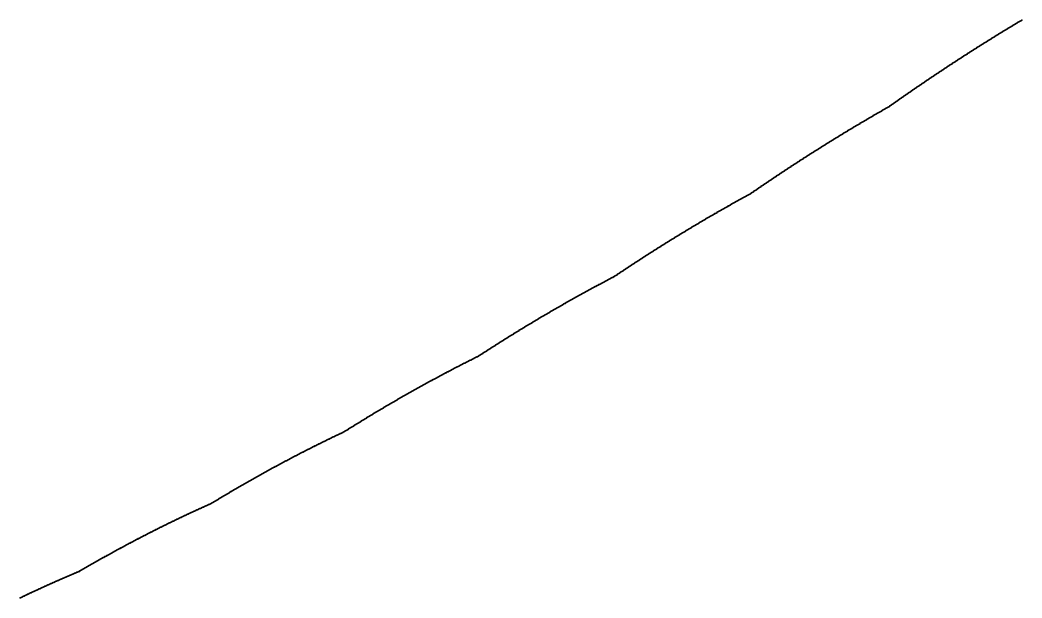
# Model space of a CAD drawing. Header units: metres. Extents: x 0 to 360, y 49 to 117.
# Drawn here: x 270 to 281.24, y 68.32 to 74.8 of the extents above; entities that cross this region are included whole.
import ezdxf

# ---------------------------------------------------------------- set-up
doc = ezdxf.new("R2010")
doc.units = ezdxf.units.M

msp = doc.modelspace()

# ---------------------------------------------------------------- linework, layer by layer
for p in [(281.161, 74.756), (281.168, 74.761), (281.175, 74.765), (281.182, 74.769), (281.189, 74.773), (281.196, 74.777), (281.204, 74.782), (281.211, 74.786), (281.218, 74.79), (281.225, 74.794), (281.232, 74.798), (281.239, 74.802), (280.979, 74.646), (280.986, 74.65), (280.993, 74.654), (281, 74.658), (281.007, 74.663), (281.014, 74.667), (281.021, 74.671), (281.028, 74.676), (281.035, 74.68), (281.042, 74.684), (281.049, 74.688), (281.056, 74.693), (281.063, 74.697), (281.07, 74.701), (281.077, 74.705), (281.084, 74.71), (281.091, 74.714), (281.098, 74.718), (281.105, 74.722), (281.112, 74.727), (281.119, 74.731), (281.126, 74.735), (281.133, 74.739), (281.14, 74.744), (281.147, 74.748), (281.154, 74.752), (280.797, 74.532), (280.804, 74.537), (280.811, 74.541), (280.818, 74.545), (280.825, 74.55), (280.832, 74.554), (280.839, 74.559), (280.846, 74.563), (280.853, 74.567), (280.86, 74.572), (280.867, 74.576), (280.874, 74.581), (280.881, 74.585), (280.888, 74.589), (280.895, 74.594), (280.902, 74.598), (280.909, 74.602), (280.916, 74.607), (280.923, 74.611), (280.93, 74.615), (280.937, 74.62), (280.944, 74.624), (280.951, 74.628), (280.958, 74.633), (280.965, 74.637), (280.972, 74.641), (280.622, 74.421), (280.629, 74.426), (280.636, 74.43), (280.643, 74.435), (280.65, 74.439), (280.657, 74.444), (280.664, 74.448), (280.671, 74.453), (280.678, 74.457), (280.685, 74.461), (280.692, 74.466), (280.699, 74.47), (280.706, 74.475), (280.713, 74.479), (280.72, 74.484), (280.727, 74.488), (280.734, 74.493), (280.741, 74.497), (280.748, 74.501), (280.755, 74.506), (280.762, 74.51), (280.769, 74.515), (280.776, 74.519), (280.783, 74.524), (280.79, 74.528), (280.447, 74.308), (280.454, 74.312), (280.461, 74.317), (280.468, 74.322), (280.475, 74.326), (280.482, 74.331), (280.489, 74.335), (280.496, 74.34), (280.503, 74.344), (280.51, 74.349), (280.517, 74.353), (280.524, 74.358), (280.531, 74.363), (280.538, 74.367), (280.545, 74.372), (280.552, 74.376), (280.559, 74.381), (280.566, 74.385), (280.573, 74.39), (280.58, 74.394), (280.587, 74.399), (280.594, 74.403), (280.601, 74.408), (280.608, 74.412), (280.615, 74.417), (280.28, 74.197), (280.287, 74.202), (280.294, 74.206), (280.301, 74.211), (280.308, 74.216), (280.315, 74.22), (280.322, 74.225), (280.329, 74.23), (280.336, 74.234), (280.343, 74.239), (280.35, 74.243), (280.357, 74.248), (280.364, 74.253), (280.37, 74.257), (280.377, 74.262), (280.384, 74.267), (280.391, 74.271), (280.398, 74.276), (280.405, 74.28), (280.412, 74.285), (280.419, 74.29), (280.426, 74.294), (280.433, 74.299), (280.44, 74.303), (280.113, 74.084), (280.12, 74.089), (280.127, 74.094), (280.133, 74.099), (280.14, 74.103), (280.147, 74.108), (280.154, 74.113), (280.161, 74.117), (280.168, 74.122), (280.175, 74.127), (280.182, 74.132), (280.189, 74.136), (280.196, 74.141), (280.203, 74.146), (280.21, 74.15), (280.217, 74.155), (280.224, 74.16), (280.231, 74.164), (280.238, 74.169), (280.245, 74.174), (280.252, 74.178), (280.259, 74.183), (280.266, 74.188), (280.273, 74.192), (279.946, 73.97), (279.953, 73.974), (279.959, 73.979), (279.966, 73.984), (279.973, 73.989), (279.98, 73.994), (279.987, 73.998), (279.994, 74.003), (280.001, 74.008), (280.008, 74.013), (280.015, 74.018), (280.022, 74.022), (280.029, 74.027), (280.036, 74.032), (280.043, 74.037), (280.05, 74.042), (280.057, 74.046), (280.064, 74.051), (280.071, 74.056), (280.078, 74.061), (280.085, 74.065), (280.092, 74.07), (280.099, 74.075), (280.106, 74.08), (279.786, 73.858), (279.793, 73.863), (279.8, 73.868), (279.807, 73.873), (279.813, 73.877), (279.82, 73.882), (279.827, 73.887), (279.834, 73.892), (279.841, 73.897), (279.848, 73.902), (279.855, 73.907), (279.862, 73.911), (279.869, 73.916), (279.876, 73.921), (279.883, 73.926), (279.89, 73.931), (279.897, 73.936), (279.904, 73.941), (279.911, 73.945), (279.918, 73.95), (279.925, 73.955), (279.932, 73.96), (279.939, 73.965), (279.598, 73.745), (279.605, 73.749), (279.612, 73.753), (279.619, 73.757), (279.626, 73.761), (279.633, 73.765), (279.64, 73.769), (279.647, 73.773), (279.654, 73.777), (279.661, 73.781), (279.668, 73.785), (279.675, 73.789), (279.682, 73.793), (279.688, 73.797), (279.695, 73.801), (279.702, 73.805), (279.709, 73.809), (279.716, 73.813), (279.723, 73.817), (279.73, 73.82), (279.737, 73.824), (279.744, 73.828), (279.751, 73.833), (279.758, 73.838), (279.765, 73.843), (279.772, 73.848), (279.779, 73.853), (279.411, 73.635), (279.418, 73.639), (279.425, 73.643), (279.432, 73.648), (279.439, 73.652), (279.446, 73.656), (279.453, 73.66), (279.46, 73.664), (279.467, 73.668), (279.473, 73.672), (279.48, 73.676), (279.487, 73.68), (279.494, 73.684), (279.501, 73.688), (279.508, 73.692), (279.515, 73.696), (279.522, 73.701), (279.529, 73.705), (279.536, 73.709), (279.543, 73.713), (279.55, 73.717), (279.557, 73.721), (279.564, 73.725), (279.571, 73.729), (279.577, 73.733), (279.584, 73.737), (279.591, 73.741), (279.224, 73.523), (279.231, 73.527), (279.238, 73.531), (279.245, 73.535), (279.252, 73.54), (279.259, 73.544), (279.266, 73.548), (279.273, 73.552), (279.28, 73.556), (279.286, 73.561), (279.293, 73.565), (279.3, 73.569), (279.307, 73.573), (279.314, 73.577), (279.321, 73.581), (279.328, 73.586), (279.335, 73.59), (279.342, 73.594), (279.349, 73.598), (279.356, 73.602), (279.363, 73.606), (279.37, 73.61), (279.376, 73.615), (279.383, 73.619), (279.39, 73.623), (279.397, 73.627), (279.404, 73.631), (279.038, 73.408), (279.045, 73.412), (279.051, 73.416), (279.058, 73.421), (279.065, 73.425), (279.072, 73.429), (279.079, 73.434), (279.086, 73.438), (279.093, 73.442), (279.1, 73.446), (279.107, 73.451), (279.114, 73.455), (279.121, 73.459), (279.127, 73.464), (279.134, 73.468), (279.141, 73.472), (279.148, 73.476), (279.155, 73.481), (279.162, 73.485), (279.169, 73.489), (279.176, 73.493), (279.183, 73.497), (279.19, 73.502), (279.197, 73.506), (279.203, 73.51), (279.21, 73.514), (279.217, 73.519), (278.865, 73.299), (278.872, 73.303), (278.879, 73.308), (278.886, 73.312), (278.893, 73.317), (278.9, 73.321), (278.906, 73.325), (278.913, 73.33), (278.92, 73.334), (278.927, 73.338), (278.934, 73.343), (278.941, 73.347), (278.948, 73.351), (278.955, 73.356), (278.962, 73.36), (278.969, 73.365), (278.975, 73.369), (278.982, 73.373), (278.989, 73.378), (278.996, 73.382), (279.003, 73.386), (279.01, 73.391), (279.017, 73.395), (279.024, 73.399), (279.031, 73.403), (278.686, 73.183), (278.693, 73.188), (278.7, 73.192), (278.706, 73.197), (278.713, 73.201), (278.72, 73.206), (278.727, 73.21), (278.734, 73.215), (278.741, 73.219), (278.748, 73.224), (278.755, 73.228), (278.762, 73.233), (278.768, 73.237), (278.775, 73.241), (278.782, 73.246), (278.789, 73.25), (278.796, 73.255), (278.803, 73.259), (278.81, 73.264), (278.817, 73.268), (278.824, 73.273), (278.831, 73.277), (278.837, 73.281), (278.844, 73.286), (278.851, 73.29), (278.858, 73.295), (278.514, 73.07), (278.521, 73.075), (278.527, 73.079), (278.534, 73.084), (278.541, 73.088), (278.548, 73.093), (278.555, 73.097), (278.562, 73.102), (278.569, 73.107), (278.576, 73.111), (278.582, 73.116), (278.589, 73.12), (278.596, 73.125), (278.603, 73.129), (278.61, 73.134), (278.617, 73.138), (278.624, 73.143), (278.631, 73.147), (278.638, 73.152), (278.644, 73.156), (278.651, 73.161), (278.658, 73.165), (278.665, 73.17), (278.672, 73.174), (278.679, 73.179), (278.349, 72.959), (278.355, 72.964), (278.362, 72.969), (278.369, 72.973), (278.376, 72.978), (278.383, 72.982), (278.39, 72.987), (278.397, 72.992), (278.404, 72.996), (278.41, 73.001), (278.417, 73.006), (278.424, 73.01), (278.431, 73.015), (278.438, 73.02), (278.445, 73.024), (278.452, 73.029), (278.459, 73.033), (278.465, 73.038), (278.472, 73.043), (278.479, 73.047), (278.486, 73.052), (278.493, 73.056), (278.5, 73.061), (278.507, 73.065), (278.184, 72.848), (278.191, 72.852), (278.197, 72.856), (278.204, 72.861), (278.211, 72.865), (278.218, 72.87), (278.225, 72.875), (278.232, 72.88), (278.239, 72.884), (278.246, 72.889), (278.252, 72.894), (278.259, 72.898), (278.266, 72.903), (278.273, 72.908), (278.28, 72.912), (278.287, 72.917), (278.294, 72.922), (278.3, 72.927), (278.307, 72.931), (278.314, 72.936), (278.321, 72.941), (278.328, 72.945), (278.335, 72.95), (278.342, 72.955), (277.978, 72.734), (277.985, 72.738), (277.992, 72.742), (277.999, 72.745), (278.005, 72.749), (278.012, 72.753), (278.019, 72.757), (278.026, 72.761), (278.033, 72.765), (278.04, 72.768), (278.047, 72.772), (278.053, 72.776), (278.06, 72.78), (278.067, 72.784), (278.074, 72.787), (278.081, 72.791), (278.088, 72.795), (278.095, 72.799), (278.101, 72.803), (278.108, 72.806), (278.115, 72.81), (278.122, 72.814), (278.129, 72.818), (278.136, 72.822), (278.143, 72.825), (278.149, 72.829), (278.156, 72.833), (278.163, 72.837), (278.17, 72.84), (278.177, 72.844), (277.779, 72.621), (277.786, 72.625), (277.793, 72.629), (277.8, 72.632), (277.807, 72.636), (277.814, 72.64), (277.82, 72.644), (277.827, 72.648), (277.834, 72.652), (277.841, 72.656), (277.848, 72.66), (277.855, 72.664), (277.862, 72.668), (277.868, 72.672), (277.875, 72.676), (277.882, 72.68), (277.889, 72.684), (277.896, 72.687), (277.903, 72.691), (277.909, 72.695), (277.916, 72.699), (277.923, 72.703), (277.93, 72.707), (277.937, 72.711), (277.944, 72.715), (277.951, 72.718), (277.957, 72.722), (277.964, 72.726), (277.971, 72.73), (277.588, 72.508), (277.595, 72.512), (277.602, 72.516), (277.608, 72.52), (277.615, 72.524), (277.622, 72.528), (277.629, 72.533), (277.636, 72.537), (277.643, 72.541), (277.649, 72.545), (277.656, 72.549), (277.663, 72.553), (277.67, 72.557), (277.677, 72.561), (277.684, 72.565), (277.69, 72.569), (277.697, 72.573), (277.704, 72.577), (277.711, 72.581), (277.718, 72.585), (277.725, 72.589), (277.731, 72.593), (277.738, 72.597), (277.745, 72.601), (277.752, 72.605), (277.759, 72.609), (277.766, 72.613), (277.773, 72.617), (277.403, 72.397), (277.41, 72.401), (277.417, 72.405), (277.424, 72.41), (277.431, 72.414), (277.438, 72.418), (277.444, 72.422), (277.451, 72.426), (277.458, 72.43), (277.465, 72.434), (277.472, 72.439), (277.479, 72.443), (277.485, 72.447), (277.492, 72.451), (277.499, 72.455), (277.506, 72.459), (277.513, 72.463), (277.52, 72.467), (277.526, 72.471), (277.533, 72.476), (277.54, 72.48), (277.547, 72.484), (277.554, 72.488), (277.561, 72.492), (277.567, 72.496), (277.574, 72.5), (277.581, 72.504), (277.219, 72.283), (277.226, 72.287), (277.233, 72.292), (277.24, 72.296), (277.247, 72.3), (277.253, 72.305), (277.26, 72.309), (277.267, 72.313), (277.274, 72.317), (277.281, 72.321), (277.287, 72.326), (277.294, 72.33), (277.301, 72.334), (277.308, 72.338), (277.315, 72.343), (277.322, 72.347), (277.328, 72.351), (277.335, 72.355), (277.342, 72.359), (277.349, 72.364), (277.356, 72.368), (277.362, 72.372), (277.369, 72.376), (277.376, 72.38), (277.383, 72.385), (277.39, 72.389), (277.397, 72.393), (277.042, 72.171), (277.049, 72.176), (277.056, 72.18), (277.063, 72.184), (277.069, 72.189), (277.076, 72.193), (277.083, 72.197), (277.09, 72.202), (277.097, 72.206), (277.103, 72.21), (277.11, 72.215), (277.117, 72.219), (277.124, 72.223), (277.131, 72.227), (277.137, 72.232), (277.144, 72.236), (277.151, 72.24), (277.158, 72.245), (277.165, 72.249), (277.172, 72.253), (277.178, 72.258), (277.185, 72.262), (277.192, 72.266), (277.199, 72.27), (277.206, 72.275), (277.212, 72.279), (276.872, 72.061), (276.879, 72.066), (276.886, 72.07), (276.892, 72.074), (276.899, 72.079), (276.906, 72.083), (276.913, 72.088), (276.92, 72.092), (276.926, 72.097), (276.933, 72.101), (276.94, 72.105), (276.947, 72.11), (276.954, 72.114), (276.96, 72.119), (276.967, 72.123), (276.974, 72.127), (276.981, 72.132), (276.988, 72.136), (276.994, 72.141), (277.001, 72.145), (277.008, 72.149), (277.015, 72.154), (277.022, 72.158), (277.028, 72.162), (277.035, 72.167), (276.702, 71.949), (276.709, 71.953), (276.716, 71.958), (276.722, 71.962), (276.729, 71.967), (276.736, 71.971), (276.743, 71.976), (276.75, 71.98), (276.756, 71.985), (276.763, 71.989), (276.77, 71.994), (276.777, 71.998), (276.784, 72.003), (276.79, 72.007), (276.797, 72.012), (276.804, 72.016), (276.811, 72.021), (276.818, 72.025), (276.824, 72.03), (276.831, 72.034), (276.838, 72.039), (276.845, 72.043), (276.852, 72.048), (276.858, 72.052), (276.865, 72.057), (276.498, 71.835), (276.505, 71.839), (276.512, 71.843), (276.519, 71.846), (276.526, 71.85), (276.532, 71.853), (276.539, 71.857), (276.546, 71.861), (276.553, 71.864), (276.56, 71.868), (276.566, 71.871), (276.573, 71.875), (276.58, 71.878), (276.587, 71.882), (276.593, 71.886), (276.6, 71.889), (276.607, 71.893), (276.614, 71.896), (276.621, 71.9), (276.627, 71.903), (276.634, 71.907), (276.641, 71.911), (276.648, 71.914), (276.655, 71.918), (276.661, 71.921), (276.668, 71.926), (276.675, 71.931), (276.682, 71.935), (276.689, 71.94), (276.695, 71.944), (276.288, 71.721), (276.295, 71.725), (276.302, 71.729), (276.309, 71.732), (276.315, 71.736), (276.322, 71.74), (276.329, 71.743), (276.336, 71.747), (276.343, 71.751), (276.349, 71.755), (276.356, 71.758), (276.363, 71.762), (276.37, 71.766), (276.376, 71.769), (276.383, 71.773), (276.39, 71.777), (276.397, 71.781), (276.404, 71.784), (276.41, 71.788), (276.417, 71.792), (276.424, 71.795), (276.431, 71.799), (276.437, 71.803), (276.444, 71.806), (276.451, 71.81), (276.458, 71.813), (276.465, 71.817), (276.471, 71.821), (276.478, 71.824), (276.485, 71.828), (276.492, 71.832), (276.092, 71.611), (276.099, 71.615), (276.106, 71.619), (276.112, 71.622), (276.119, 71.626), (276.126, 71.63), (276.133, 71.634), (276.139, 71.638), (276.146, 71.642), (276.153, 71.645), (276.16, 71.649), (276.167, 71.653), (276.173, 71.657), (276.18, 71.661), (276.187, 71.665), (276.194, 71.668), (276.2, 71.672), (276.207, 71.676), (276.214, 71.68), (276.221, 71.683), (276.227, 71.687), (276.234, 71.691), (276.241, 71.695), (276.248, 71.699), (276.255, 71.702), (276.261, 71.706), (276.268, 71.71), (276.275, 71.714), (276.282, 71.717), (275.896, 71.498), (275.903, 71.502), (275.91, 71.505), (275.916, 71.509), (275.923, 71.513), (275.93, 71.517), (275.937, 71.521), (275.943, 71.525), (275.95, 71.529), (275.957, 71.533), (275.964, 71.537), (275.97, 71.541), (275.977, 71.545), (275.984, 71.549), (275.991, 71.553), (275.997, 71.557), (276.004, 71.561), (276.011, 71.564), (276.018, 71.568), (276.024, 71.572), (276.031, 71.576), (276.038, 71.58), (276.045, 71.584), (276.052, 71.588), (276.058, 71.592), (276.065, 71.595), (276.072, 71.599), (276.079, 71.603), (276.085, 71.607), (275.707, 71.385), (275.714, 71.389), (275.721, 71.393), (275.727, 71.397), (275.734, 71.401), (275.741, 71.405), (275.748, 71.409), (275.754, 71.413), (275.761, 71.418), (275.768, 71.422), (275.775, 71.426), (275.781, 71.43), (275.788, 71.434), (275.795, 71.438), (275.802, 71.442), (275.808, 71.446), (275.815, 71.45), (275.822, 71.454), (275.829, 71.458), (275.835, 71.462), (275.842, 71.466), (275.849, 71.47), (275.856, 71.474), (275.862, 71.478), (275.869, 71.482), (275.876, 71.486), (275.883, 71.49), (275.889, 71.494), (275.525, 71.274), (275.532, 71.278), (275.539, 71.282), (275.545, 71.286), (275.552, 71.291), (275.559, 71.295), (275.565, 71.299), (275.572, 71.303), (275.579, 71.307), (275.586, 71.311), (275.592, 71.315), (275.599, 71.32), (275.606, 71.324), (275.613, 71.328), (275.619, 71.332), (275.626, 71.336), (275.633, 71.34), (275.64, 71.344), (275.646, 71.348), (275.653, 71.352), (275.66, 71.357), (275.667, 71.361), (275.673, 71.365), (275.68, 71.369), (275.687, 71.373), (275.694, 71.377), (275.7, 71.381), (275.343, 71.16), (275.35, 71.164), (275.357, 71.169), (275.363, 71.173), (275.37, 71.177), (275.377, 71.181), (275.384, 71.186), (275.39, 71.19), (275.397, 71.194), (275.404, 71.198), (275.411, 71.203), (275.417, 71.207), (275.424, 71.211), (275.431, 71.215), (275.437, 71.219), (275.444, 71.224), (275.451, 71.228), (275.458, 71.232), (275.464, 71.236), (275.471, 71.24), (275.478, 71.245), (275.485, 71.249), (275.491, 71.253), (275.498, 71.257), (275.505, 71.261), (275.512, 71.266), (275.518, 71.27), (275.168, 71.048), (275.175, 71.052), (275.182, 71.057), (275.189, 71.061), (275.195, 71.065), (275.202, 71.07), (275.209, 71.074), (275.215, 71.078), (275.222, 71.083), (275.229, 71.087), (275.236, 71.091), (275.242, 71.096), (275.249, 71.1), (275.256, 71.104), (275.262, 71.109), (275.269, 71.113), (275.276, 71.117), (275.283, 71.121), (275.289, 71.126), (275.296, 71.13), (275.303, 71.134), (275.31, 71.139), (275.316, 71.143), (275.323, 71.147), (275.33, 71.151), (275.336, 71.156), (274.953, 70.935), (274.96, 70.939), (274.967, 70.942), (274.974, 70.946), (274.98, 70.949), (274.987, 70.952), (274.994, 70.956), (275, 70.959), (275.007, 70.963), (275.014, 70.966), (275.021, 70.969), (275.027, 70.973), (275.034, 70.976), (275.041, 70.98), (275.047, 70.983), (275.054, 70.986), (275.061, 70.99), (275.068, 70.993), (275.074, 70.997), (275.081, 71), (275.088, 71.003), (275.094, 71.007), (275.101, 71.01), (275.108, 71.013), (275.115, 71.017), (275.121, 71.02), (275.128, 71.023), (275.135, 71.027), (275.141, 71.03), (275.148, 71.035), (275.155, 71.039), (275.162, 71.044), (274.739, 70.823), (274.745, 70.827), (274.752, 70.83), (274.759, 70.834), (274.766, 70.837), (274.772, 70.841), (274.779, 70.844), (274.786, 70.848), (274.792, 70.852), (274.799, 70.855), (274.806, 70.859), (274.813, 70.862), (274.819, 70.866), (274.826, 70.869), (274.833, 70.873), (274.839, 70.876), (274.846, 70.88), (274.853, 70.883), (274.859, 70.887), (274.866, 70.89), (274.873, 70.894), (274.88, 70.897), (274.886, 70.901), (274.893, 70.904), (274.9, 70.908), (274.906, 70.911), (274.913, 70.915), (274.92, 70.918), (274.927, 70.921), (274.933, 70.925), (274.94, 70.928), (274.947, 70.932), (274.531, 70.711), (274.538, 70.714), (274.545, 70.718), (274.551, 70.722), (274.558, 70.725), (274.565, 70.729), (274.571, 70.733), (274.578, 70.736), (274.585, 70.74), (274.591, 70.744), (274.598, 70.747), (274.605, 70.751), (274.611, 70.755), (274.618, 70.758), (274.625, 70.762), (274.632, 70.766), (274.638, 70.769), (274.645, 70.773), (274.652, 70.776), (274.658, 70.78), (274.665, 70.784), (274.672, 70.787), (274.678, 70.791), (274.685, 70.795), (274.692, 70.798), (274.699, 70.802), (274.705, 70.805), (274.712, 70.809), (274.719, 70.812), (274.725, 70.816), (274.732, 70.82), (274.33, 70.598), (274.337, 70.602), (274.344, 70.606), (274.351, 70.61), (274.357, 70.614), (274.364, 70.617), (274.371, 70.621), (274.377, 70.625), (274.384, 70.629), (274.391, 70.632), (274.397, 70.636), (274.404, 70.64), (274.411, 70.644), (274.417, 70.648), (274.424, 70.651), (274.431, 70.655), (274.437, 70.659), (274.444, 70.663), (274.451, 70.666), (274.458, 70.67), (274.464, 70.674), (274.471, 70.677), (274.478, 70.681), (274.484, 70.685), (274.491, 70.689), (274.498, 70.692), (274.504, 70.696), (274.511, 70.7), (274.518, 70.703), (274.524, 70.707), (274.137, 70.487), (274.143, 70.49), (274.15, 70.494), (274.157, 70.498), (274.163, 70.502), (274.17, 70.506), (274.177, 70.51), (274.183, 70.514), (274.19, 70.518), (274.197, 70.522), (274.204, 70.525), (274.21, 70.529), (274.217, 70.533), (274.224, 70.537), (274.23, 70.541), (274.237, 70.545), (274.244, 70.549), (274.25, 70.553), (274.257, 70.556), (274.264, 70.56), (274.27, 70.564), (274.277, 70.568), (274.284, 70.572), (274.29, 70.576), (274.297, 70.579), (274.304, 70.583), (274.31, 70.587), (274.317, 70.591), (274.324, 70.595), (273.95, 70.376), (273.957, 70.38), (273.963, 70.384), (273.97, 70.388), (273.977, 70.392), (273.983, 70.396), (273.99, 70.4), (273.997, 70.404), (274.003, 70.408), (274.01, 70.412), (274.017, 70.416), (274.023, 70.419), (274.03, 70.423), (274.037, 70.427), (274.043, 70.431), (274.05, 70.435), (274.057, 70.439), (274.063, 70.443), (274.07, 70.447), (274.077, 70.451), (274.083, 70.455), (274.09, 70.459), (274.097, 70.463), (274.103, 70.467), (274.11, 70.471), (274.117, 70.475), (274.123, 70.479), (274.13, 70.483), (273.763, 70.262), (273.77, 70.266), (273.777, 70.27), (273.783, 70.274), (273.79, 70.278), (273.797, 70.282), (273.803, 70.286), (273.81, 70.29), (273.817, 70.294), (273.823, 70.299), (273.83, 70.303), (273.837, 70.307), (273.843, 70.311), (273.85, 70.315), (273.857, 70.319), (273.863, 70.323), (273.87, 70.327), (273.877, 70.331), (273.883, 70.335), (273.89, 70.339), (273.897, 70.343), (273.903, 70.347), (273.91, 70.351), (273.917, 70.355), (273.923, 70.359), (273.93, 70.363), (273.937, 70.367), (273.943, 70.372), (273.564, 70.147), (273.57, 70.15), (273.577, 70.154), (273.584, 70.157), (273.59, 70.16), (273.597, 70.163), (273.604, 70.166), (273.61, 70.169), (273.617, 70.173), (273.623, 70.176), (273.63, 70.179), (273.637, 70.182), (273.643, 70.187), (273.65, 70.191), (273.657, 70.195), (273.663, 70.199), (273.67, 70.203), (273.677, 70.208), (273.683, 70.212), (273.69, 70.216), (273.697, 70.22), (273.703, 70.224), (273.71, 70.228), (273.717, 70.233), (273.723, 70.237), (273.73, 70.241), (273.737, 70.245), (273.743, 70.249), (273.75, 70.253), (273.757, 70.257), (273.338, 70.037), (273.344, 70.041), (273.351, 70.044), (273.358, 70.047), (273.364, 70.05), (273.371, 70.054), (273.377, 70.057), (273.384, 70.06), (273.391, 70.064), (273.397, 70.067), (273.404, 70.07), (273.411, 70.073), (273.417, 70.077), (273.424, 70.08), (273.431, 70.083), (273.437, 70.086), (273.444, 70.09), (273.451, 70.093), (273.457, 70.096), (273.464, 70.099), (273.471, 70.103), (273.477, 70.106), (273.484, 70.109), (273.49, 70.112), (273.497, 70.115), (273.504, 70.119), (273.51, 70.122), (273.517, 70.125), (273.524, 70.128), (273.53, 70.131), (273.537, 70.135), (273.544, 70.138), (273.55, 70.141), (273.557, 70.144), (273.112, 69.923), (273.119, 69.926), (273.125, 69.929), (273.132, 69.933), (273.138, 69.936), (273.145, 69.94), (273.152, 69.943), (273.158, 69.947), (273.165, 69.95), (273.172, 69.953), (273.178, 69.957), (273.185, 69.96), (273.192, 69.964), (273.198, 69.967), (273.205, 69.97), (273.211, 69.974), (273.218, 69.977), (273.225, 69.98), (273.231, 69.984), (273.238, 69.987), (273.245, 69.991), (273.251, 69.994), (273.258, 69.997), (273.265, 70.001), (273.271, 70.004), (273.278, 70.007), (273.284, 70.011), (273.291, 70.014), (273.298, 70.017), (273.304, 70.021), (273.311, 70.024), (273.318, 70.027), (273.324, 70.031), (273.331, 70.034), (272.9, 69.81), (272.906, 69.814), (272.913, 69.818), (272.92, 69.821), (272.926, 69.825), (272.933, 69.828), (272.94, 69.832), (272.946, 69.835), (272.953, 69.839), (272.959, 69.842), (272.966, 69.846), (272.973, 69.849), (272.979, 69.853), (272.986, 69.856), (272.993, 69.86), (272.999, 69.863), (273.006, 69.867), (273.012, 69.87), (273.019, 69.874), (273.026, 69.877), (273.032, 69.881), (273.039, 69.884), (273.046, 69.888), (273.052, 69.891), (273.059, 69.895), (273.065, 69.898), (273.072, 69.902), (273.079, 69.905), (273.085, 69.909), (273.092, 69.912), (273.099, 69.916), (273.105, 69.919), (272.695, 69.698), (272.701, 69.702), (272.708, 69.705), (272.714, 69.709), (272.721, 69.713), (272.728, 69.716), (272.734, 69.72), (272.741, 69.724), (272.748, 69.727), (272.754, 69.731), (272.761, 69.735), (272.767, 69.738), (272.774, 69.742), (272.781, 69.746), (272.787, 69.749), (272.794, 69.753), (272.8, 69.756), (272.807, 69.76), (272.814, 69.764), (272.82, 69.767), (272.827, 69.771), (272.834, 69.774), (272.84, 69.778), (272.847, 69.782), (272.853, 69.785), (272.86, 69.789), (272.867, 69.792), (272.873, 69.796), (272.88, 69.8), (272.887, 69.803), (272.893, 69.807), (272.496, 69.585), (272.503, 69.589), (272.509, 69.593), (272.516, 69.597), (272.523, 69.601), (272.529, 69.604), (272.536, 69.608), (272.542, 69.612), (272.549, 69.616), (272.556, 69.62), (272.562, 69.623), (272.569, 69.627), (272.576, 69.631), (272.582, 69.635), (272.589, 69.638), (272.595, 69.642), (272.602, 69.646), (272.609, 69.65), (272.615, 69.653), (272.622, 69.657), (272.628, 69.661), (272.635, 69.664), (272.642, 69.668), (272.648, 69.672), (272.655, 69.676), (272.661, 69.679), (272.668, 69.683), (272.675, 69.687), (272.681, 69.69), (272.688, 69.694), (272.305, 69.473), (272.311, 69.477), (272.318, 69.481), (272.324, 69.485), (272.331, 69.489), (272.338, 69.493), (272.344, 69.497), (272.351, 69.501), (272.357, 69.505), (272.364, 69.509), (272.371, 69.512), (272.377, 69.516), (272.384, 69.52), (272.391, 69.524), (272.397, 69.528), (272.404, 69.532), (272.41, 69.536), (272.417, 69.539), (272.424, 69.543), (272.43, 69.547), (272.437, 69.551), (272.443, 69.555), (272.45, 69.559), (272.457, 69.563), (272.463, 69.566), (272.47, 69.57), (272.476, 69.574), (272.483, 69.578), (272.49, 69.582), (272.113, 69.363), (272.12, 69.366), (272.127, 69.368), (272.133, 69.371), (272.14, 69.374), (272.146, 69.378), (272.153, 69.382), (272.16, 69.386), (272.166, 69.39), (272.173, 69.394), (272.179, 69.398), (272.186, 69.402), (272.193, 69.406), (272.199, 69.41), (272.206, 69.414), (272.212, 69.418), (272.219, 69.422), (272.225, 69.426), (272.232, 69.43), (272.239, 69.434), (272.245, 69.438), (272.252, 69.442), (272.258, 69.446), (272.265, 69.45), (272.272, 69.454), (272.278, 69.458), (272.285, 69.462), (272.291, 69.466), (272.298, 69.47), (271.863, 69.248), (271.87, 69.251), (271.876, 69.254), (271.883, 69.257), (271.889, 69.26), (271.896, 69.263), (271.903, 69.266), (271.909, 69.27), (271.916, 69.273), (271.922, 69.276), (271.929, 69.279), (271.935, 69.282), (271.942, 69.285), (271.949, 69.288), (271.955, 69.291), (271.962, 69.294), (271.968, 69.297), (271.975, 69.3), (271.982, 69.303), (271.988, 69.306), (271.995, 69.309), (272.001, 69.312), (272.008, 69.315), (272.015, 69.318), (272.021, 69.321), (272.028, 69.324), (272.034, 69.327), (272.041, 69.33), (272.047, 69.333), (272.054, 69.336), (272.061, 69.339), (272.067, 69.342), (272.074, 69.345), (272.08, 69.348), (272.087, 69.351), (272.094, 69.354), (272.1, 69.357), (272.107, 69.36), (271.633, 69.137), (271.639, 69.14), (271.646, 69.144), (271.653, 69.147), (271.659, 69.15), (271.666, 69.153), (271.672, 69.157), (271.679, 69.16), (271.685, 69.163), (271.692, 69.166), (271.699, 69.169), (271.705, 69.173), (271.712, 69.176), (271.718, 69.179), (271.725, 69.182), (271.731, 69.185), (271.738, 69.188), (271.745, 69.192), (271.751, 69.195), (271.758, 69.198), (271.764, 69.201), (271.771, 69.204), (271.777, 69.207), (271.784, 69.211), (271.791, 69.214), (271.797, 69.217), (271.804, 69.22), (271.81, 69.223), (271.817, 69.226), (271.824, 69.229), (271.83, 69.232), (271.837, 69.236), (271.843, 69.239), (271.85, 69.242), (271.856, 69.245), (271.409, 69.025), (271.416, 69.028), (271.423, 69.031), (271.429, 69.035), (271.436, 69.038), (271.442, 69.042), (271.449, 69.045), (271.455, 69.048), (271.462, 69.052), (271.469, 69.055), (271.475, 69.058), (271.482, 69.062), (271.488, 69.065), (271.495, 69.068), (271.501, 69.072), (271.508, 69.075), (271.515, 69.078), (271.521, 69.082), (271.528, 69.085), (271.534, 69.088), (271.541, 69.091), (271.547, 69.095), (271.554, 69.098), (271.561, 69.101), (271.567, 69.105), (271.574, 69.108), (271.58, 69.111), (271.587, 69.114), (271.593, 69.118), (271.6, 69.121), (271.607, 69.124), (271.613, 69.127), (271.62, 69.131), (271.626, 69.134), (271.193, 68.911), (271.199, 68.915), (271.206, 68.918), (271.213, 68.922), (271.219, 68.925), (271.226, 68.929), (271.232, 68.932), (271.239, 68.936), (271.245, 68.939), (271.252, 68.943), (271.258, 68.946), (271.265, 68.95), (271.272, 68.953), (271.278, 68.956), (271.285, 68.96), (271.291, 68.963), (271.298, 68.967), (271.304, 68.97), (271.311, 68.974), (271.318, 68.977), (271.324, 68.981), (271.331, 68.984), (271.337, 68.987), (271.344, 68.991), (271.35, 68.994), (271.357, 68.998), (271.363, 69.001), (271.37, 69.004), (271.377, 69.008), (271.383, 69.011), (271.39, 69.015), (271.396, 69.018), (271.403, 69.021), (270.99, 68.801), (270.996, 68.804), (271.003, 68.808), (271.009, 68.811), (271.016, 68.815), (271.023, 68.819), (271.029, 68.822), (271.036, 68.826), (271.042, 68.829), (271.049, 68.833), (271.055, 68.837), (271.062, 68.84), (271.068, 68.844), (271.075, 68.847), (271.081, 68.851), (271.088, 68.855), (271.095, 68.858), (271.101, 68.862), (271.108, 68.865), (271.114, 68.869), (271.121, 68.872), (271.127, 68.876), (271.134, 68.879), (271.14, 68.883), (271.147, 68.887), (271.154, 68.89), (271.16, 68.894), (271.167, 68.897), (271.173, 68.901), (271.18, 68.904), (271.186, 68.908), (270.787, 68.686), (270.793, 68.69), (270.8, 68.694), (270.806, 68.697), (270.813, 68.701), (270.82, 68.705), (270.826, 68.709), (270.833, 68.712), (270.839, 68.716), (270.846, 68.72), (270.852, 68.724), (270.859, 68.727), (270.865, 68.731), (270.872, 68.735), (270.878, 68.738), (270.885, 68.742), (270.892, 68.746), (270.898, 68.749), (270.905, 68.753), (270.911, 68.757), (270.918, 68.76), (270.924, 68.764), (270.931, 68.768), (270.937, 68.771), (270.944, 68.775), (270.95, 68.779), (270.957, 68.782), (270.964, 68.786), (270.97, 68.79), (270.977, 68.793), (270.983, 68.797), (270.571, 68.575), (270.578, 68.578), (270.584, 68.581), (270.591, 68.583), (270.597, 68.586), (270.604, 68.589), (270.61, 68.592), (270.617, 68.594), (270.623, 68.597), (270.63, 68.6), (270.636, 68.603), (270.643, 68.605), (270.65, 68.608), (270.656, 68.611), (270.663, 68.614), (270.669, 68.618), (270.676, 68.622), (270.682, 68.626), (270.689, 68.63), (270.695, 68.633), (270.702, 68.637), (270.708, 68.641), (270.715, 68.645), (270.721, 68.649), (270.728, 68.652), (270.735, 68.656), (270.741, 68.66), (270.748, 68.664), (270.754, 68.667), (270.761, 68.671), (270.767, 68.675), (270.774, 68.679), (270.78, 68.682), (270.31, 68.461), (270.317, 68.464), (270.323, 68.467), (270.33, 68.47), (270.336, 68.473), (270.343, 68.476), (270.349, 68.478), (270.356, 68.481), (270.362, 68.484), (270.369, 68.487), (270.375, 68.49), (270.382, 68.493), (270.388, 68.496), (270.395, 68.499), (270.401, 68.502), (270.408, 68.505), (270.414, 68.507), (270.421, 68.51), (270.427, 68.513), (270.434, 68.516), (270.441, 68.519), (270.447, 68.522), (270.454, 68.525), (270.46, 68.527), (270.467, 68.53), (270.473, 68.533), (270.48, 68.536), (270.486, 68.539), (270.493, 68.542), (270.499, 68.544), (270.506, 68.547), (270.512, 68.55), (270.519, 68.553), (270.525, 68.556), (270.532, 68.558), (270.538, 68.561), (270.545, 68.564), (270.552, 68.567), (270.558, 68.57), (270.565, 68.572), (270.069, 68.349), (270.075, 68.352), (270.082, 68.356), (270.088, 68.359), (270.095, 68.362), (270.101, 68.365), (270.108, 68.368), (270.114, 68.371), (270.121, 68.374), (270.127, 68.377), (270.134, 68.38), (270.14, 68.383), (270.147, 68.386), (270.153, 68.389), (270.16, 68.392), (270.167, 68.395), (270.173, 68.398), (270.18, 68.401), (270.186, 68.404), (270.193, 68.407), (270.199, 68.41), (270.206, 68.413), (270.212, 68.416), (270.219, 68.419), (270.225, 68.422), (270.232, 68.425), (270.238, 68.428), (270.245, 68.431), (270.251, 68.434), (270.258, 68.437), (270.264, 68.44), (270.271, 68.443), (270.277, 68.446), (270.284, 68.449), (270.29, 68.452), (270.297, 68.455), (270.303, 68.458), (269.997, 68.315), (270.004, 68.318), (270.01, 68.321), (270.017, 68.324), (270.023, 68.328), (270.03, 68.331), (270.036, 68.334), (270.043, 68.337), (270.049, 68.34), (270.056, 68.343), (270.062, 68.346)]:
    msp.add_point(p)

doc.saveas('drawing.dxf')
